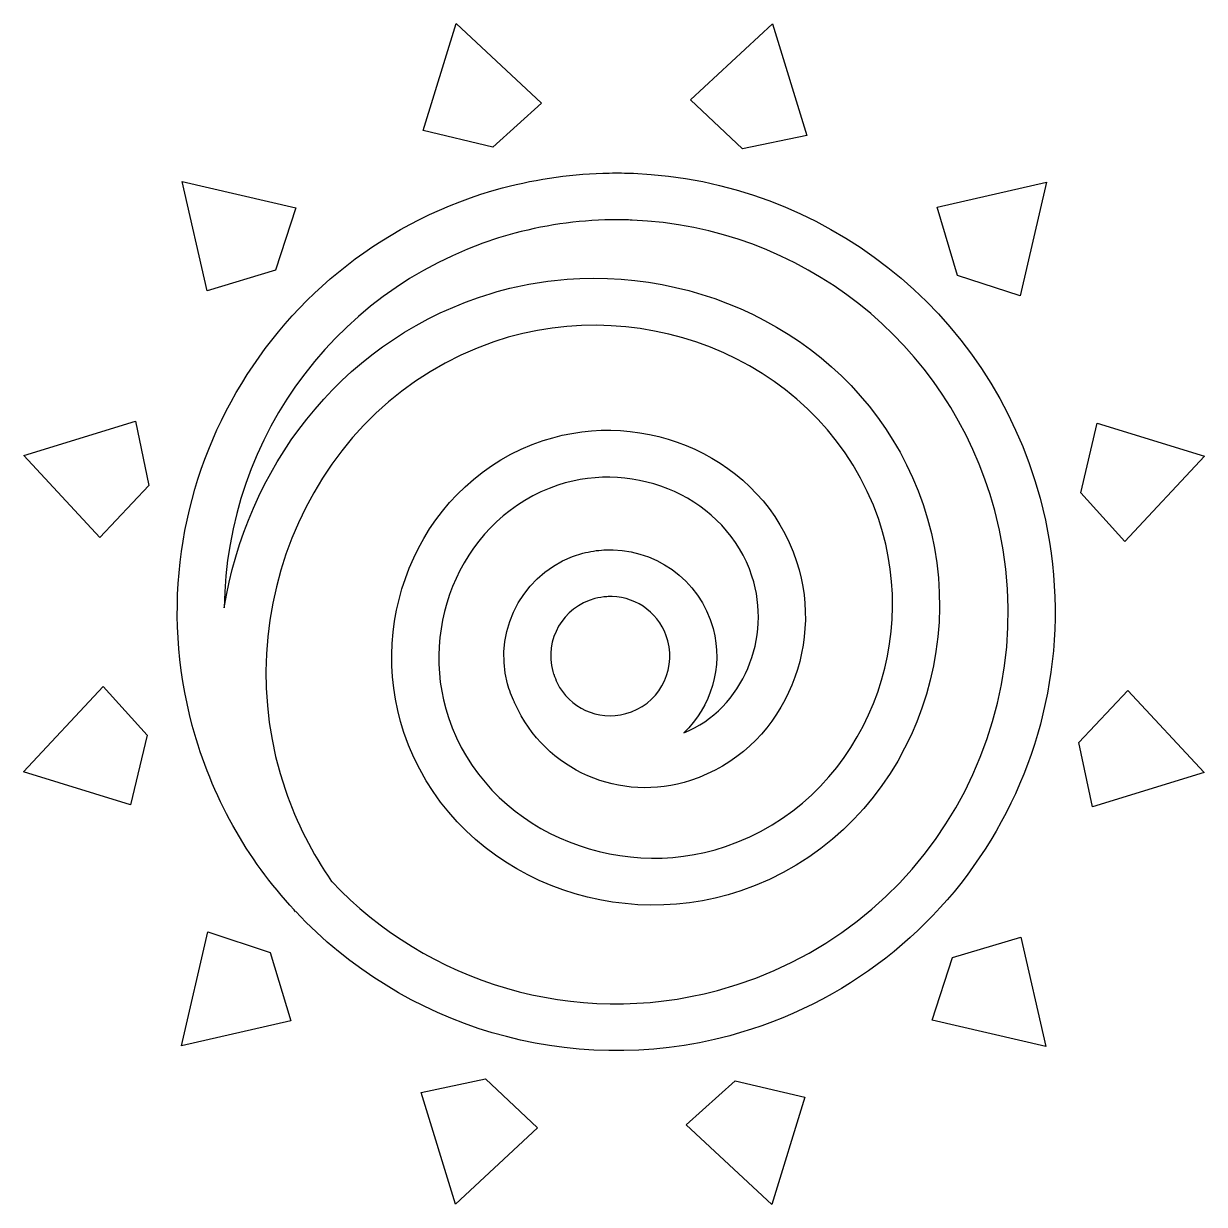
# Model space of a CAD drawing. Header units: centimetres. Extents: x -9.9 to 10, y -9.9 to 10.
import ezdxf

# ---------------------------------------------------------------- set-up
doc = ezdxf.new("R2010")
doc.units = ezdxf.units.CM
doc.header["$MEASUREMENT"] = 0
doc.layers.add('Layer 1', color=7, linetype='Continuous')

msp = doc.modelspace()

# ---------------------------------------------------------------- linework, layer by layer
at = {"layer": 'Layer 1'}
for points, knots in [([(-2.59207, 9.96615), (-2.59207, 9.96615), (-3.14278, 8.17004), (-3.14278, 8.17004), (-3.14278, 8.17004), (-3.14278, 8.17004), (-1.97793, 7.89329), (-1.97793, 7.89329), (-1.97793, 7.89329), (-1.97793, 7.89329), (-1.15565, 8.63123), (-1.15565, 8.63123), (-1.15565, 8.63123), (-1.15565, 8.63123), (-2.59202, 9.96614), (-2.59202, 9.96614), (-2.59202, 9.96614), (-2.59202, 9.96614), (-2.59207, 9.96615), (-2.59207, 9.96615)], [0, 0, 0, 0, 0.16666667, 0.16666667, 0.16666667, 0.16666667, 0.33333333, 0.33333333, 0.33333333, 0.33333333, 0.5, 0.5, 0.5, 0.5, 0.66666667, 0.66666667, 0.66666667, 0.66666667, 1, 1, 1, 1]), ([(2.71857, 9.96349), (2.71857, 9.96349), (1.3428, 8.68399), (1.3428, 8.68399), (1.3428, 8.68399), (1.3428, 8.68399), (2.21382, 7.86171), (2.21382, 7.86171), (2.21382, 7.86171), (2.21382, 7.86171), (3.29437, 8.08971), (3.29437, 8.08971), (3.29437, 8.08971), (3.29437, 8.08971), (2.71857, 9.96345), (2.71857, 9.96345), (2.71857, 9.96345), (2.71857, 9.96345), (2.71857, 9.96349), (2.71857, 9.96349)], [0, 0, 0, 0, 0.16666667, 0.16666667, 0.16666667, 0.16666667, 0.33333333, 0.33333333, 0.33333333, 0.33333333, 0.5, 0.5, 0.5, 0.5, 0.66666667, 0.66666667, 0.66666667, 0.66666667, 1, 1, 1, 1]), ([(-0.01982, 7.4585), (-0.61211, 7.44943), (-1.21263, 7.36834), (-1.81061, 7.20811), (-1.81061, 7.20811), (-5.7356, 6.15644), (-8.07137, 2.11055), (-7.01962, -1.81449), (-7.01962, -1.81449), (-6.69897, -3.01122), (-6.09939, -4.05985), (-5.31055, -4.90996), (-5.31055, -4.90996), (-5.30313, -4.92059), (-5.29558, -4.93096), (-5.28812, -4.94159), (-5.28812, -4.94159), (-5.28812, -4.94159), (-5.28416, -4.93893), (-5.28416, -4.93893), (-5.28416, -4.93893), (-3.48485, -6.85728), (-0.71315, -7.74972), (2.00162, -7.02228), (2.00162, -7.02228), (5.92671, -5.97056), (8.26248, -1.92606), (7.21072, 1.99897), (7.21072, 1.99897), (6.35619, 5.18818), (3.52541, 7.32711), (0.38879, 7.45319), (0.38879, 7.45319), (0.25301, 7.45867), (0.11693, 7.46057), (-0.01982, 7.45846), (-0.01982, 7.45846), (-0.01982, 7.45846), (-0.01982, 7.4585), (-0.01982, 7.4585)], [0, 0, 0, 0, 0.09090909, 0.09090909, 0.09090909, 0.09090909, 0.18181818, 0.18181818, 0.18181818, 0.18181818, 0.27272727, 0.27272727, 0.27272727, 0.27272727, 0.36363636, 0.36363636, 0.36363636, 0.36363636, 0.45454545, 0.45454545, 0.45454545, 0.45454545, 0.54545455, 0.54545455, 0.54545455, 0.54545455, 0.63636364, 0.63636364, 0.63636364, 0.63636364, 0.72727273, 0.72727273, 0.72727273, 0.72727273, 0.81818182, 0.81818182, 0.81818182, 0.81818182, 1, 1, 1, 1]), ([(-7.1909, 7.31349), (-7.1909, 7.31349), (-6.77062, 5.48184), (-6.77062, 5.48184), (-6.77062, 5.48184), (-6.77062, 5.48184), (-5.62289, 5.82576), (-5.62289, 5.82576), (-5.62289, 5.82576), (-5.62289, 5.82576), (-5.28028, 6.87469), (-5.28028, 6.87469), (-5.28028, 6.87469), (-5.28028, 6.87469), (-7.19091, 7.31353), (-7.19091, 7.31353), (-7.19091, 7.31353), (-7.19091, 7.31353), (-7.1909, 7.31349), (-7.1909, 7.31349)], [0, 0, 0, 0, 0.16666667, 0.16666667, 0.16666667, 0.16666667, 0.33333333, 0.33333333, 0.33333333, 0.33333333, 0.5, 0.5, 0.5, 0.5, 0.66666667, 0.66666667, 0.66666667, 0.66666667, 1, 1, 1, 1]), ([(7.31614, 7.3056), (7.31614, 7.3056), (5.4831, 6.88519), (5.4831, 6.88519), (5.4831, 6.88519), (5.4831, 6.88519), (5.82711, 5.73746), (5.82711, 5.73746), (5.82711, 5.73746), (5.82711, 5.73746), (6.87604, 5.39489), (6.87604, 5.39489), (6.87604, 5.39489), (6.87604, 5.39489), (7.31614, 7.3056), (7.31614, 7.3056)], [0, 0, 0, 0, 0.2, 0.2, 0.2, 0.2, 0.4, 0.4, 0.4, 0.4, 0.6, 0.6, 0.6, 0.6, 1, 1, 1, 1]), ([(0.11723, 6.67308), (0.19861, 6.67291), (0.28021, 6.67097), (0.36109, 6.66781), (0.36109, 6.66781), (3.16412, 6.55775), (5.68412, 4.64965), (6.44909, 1.79475), (6.44909, 1.79475), (7.39057, -1.7189), (5.31237, -5.32046), (1.79872, -6.26195), (1.79872, -6.26195), (-0.61691, -6.90923), (-3.07354, -6.1284), (-4.67933, -4.43553), (-4.67933, -4.43553), (-4.67933, -4.43553), (-4.6806, -4.43426), (-4.6806, -4.43426), (-4.6806, -4.43426), (-5.00622, -3.96139), (-5.26952, -3.44458), (-5.45674, -2.90301), (-5.45674, -2.90301), (-6.48872, 0.08172), (-5.0101, 3.57812), (-1.95946, 4.62397), (-1.95946, 4.62397), (0.61051, 5.50499), (3.6143, 4.2434), (4.50152, 1.64059), (4.50152, 1.64059), (5.24494, -0.54055), (4.15975, -3.09411), (1.93189, -3.84652), (1.93189, -3.84652), (0.07536, -4.47347), (-2.09136, -3.55716), (-2.72105, -1.6801), (-2.72105, -1.6801), (-3.24254, -0.12579), (-2.46665, 1.6914), (-0.88151, 2.21782), (-0.88151, 2.21782), (0.42207, 2.65076), (1.94172, 2.00555), (2.3747, 0.69185), (2.3747, 0.69185), (2.71331, -0.33612), (2.23192, -1.53179), (1.23081, -1.94099), (1.23081, -1.94099), (1.68509, -1.50337), (1.89622, -0.83712), (1.72236, -0.18849), (1.72236, -0.18849), (1.49992, 0.64163), (0.71821, 1.18037), (-0.10933, 1.13196), (-0.10933, 1.13196), (-0.22753, 1.12504), (-0.34787, 1.10708), (-0.46649, 1.07529), (-0.46649, 1.07529), (-1.41502, 0.8211), (-1.98302, -0.16487), (-1.72883, -1.11348), (-1.72883, -1.11348), (-1.69952, -1.22286), (-1.66039, -1.32719), (-1.61287, -1.42578), (-1.61287, -1.42578), (-1.61194, -1.42797), (-1.61118, -1.43025), (-1.61021, -1.4324), (-1.61021, -1.4324), (-1.60726, -1.43851), (-1.6041, -1.44463), (-1.60102, -1.45079), (-1.60102, -1.45079), (-1.09619, -2.57701), (0.16481, -3.1217), (1.34551, -2.73691), (1.34551, -2.73691), (2.8741, -2.23874), (3.60748, -0.53153), (3.12314, 0.93828), (3.12314, 0.93828), (2.54489, 2.69306), (0.56852, 3.5306), (-1.13055, 2.96631), (-1.13055, 2.96631), (-3.15276, 2.2947), (-4.12321, 0.02088), (-3.46822, -1.93175), (-3.46822, -1.93175), (-2.69119, -4.24795), (-0.06737, -5.35296), (2.18494, -4.5923), (2.18494, -4.5923), (4.84797, -3.69294), (6.12663, -0.68472), (5.24739, 1.89499), (5.24739, 1.89499), (4.40546, 4.36502), (1.96314, 5.78667), (-0.51381, 5.68745), (-0.51381, 5.68745), (-1.08544, 5.66455), (-1.65892, 5.56052), (-2.21503, 5.36993), (-2.21503, 5.36993), (-4.58255, 4.5582), (-6.11228, 2.47299), (-6.48327, 0.15818), (-6.48327, 0.15818), (-6.45788, 3.04028), (-4.52853, 5.66346), (-1.60629, 6.44648), (-1.60629, 6.44648), (-1.02985, 6.60094), (-0.45173, 6.67427), (0.11733, 6.67313), (0.11733, 6.67313), (0.11733, 6.67313), (0.11723, 6.67308), (0.11723, 6.67308)], [0, 0, 0, 0, 0.03030303, 0.03030303, 0.03030303, 0.03030303, 0.06060606, 0.06060606, 0.06060606, 0.06060606, 0.09090909, 0.09090909, 0.09090909, 0.09090909, 0.12121212, 0.12121212, 0.12121212, 0.12121212, 0.15151515, 0.15151515, 0.15151515, 0.15151515, 0.18181818, 0.18181818, 0.18181818, 0.18181818, 0.21212121, 0.21212121, 0.21212121, 0.21212121, 0.24242424, 0.24242424, 0.24242424, 0.24242424, 0.27272727, 0.27272727, 0.27272727, 0.27272727, 0.3030303, 0.3030303, 0.3030303, 0.3030303, 0.33333333, 0.33333333, 0.33333333, 0.33333333, 0.36363636, 0.36363636, 0.36363636, 0.36363636, 0.39393939, 0.39393939, 0.39393939, 0.39393939, 0.42424242, 0.42424242, 0.42424242, 0.42424242, 0.45454545, 0.45454545, 0.45454545, 0.45454545, 0.48484848, 0.48484848, 0.48484848, 0.48484848, 0.51515152, 0.51515152, 0.51515152, 0.51515152, 0.54545455, 0.54545455, 0.54545455, 0.54545455, 0.57575758, 0.57575758, 0.57575758, 0.57575758, 0.60606061, 0.60606061, 0.60606061, 0.60606061, 0.63636364, 0.63636364, 0.63636364, 0.63636364, 0.66666667, 0.66666667, 0.66666667, 0.66666667, 0.6969697, 0.6969697, 0.6969697, 0.6969697, 0.72727273, 0.72727273, 0.72727273, 0.72727273, 0.75757576, 0.75757576, 0.75757576, 0.75757576, 0.78787879, 0.78787879, 0.78787879, 0.78787879, 0.81818182, 0.81818182, 0.81818182, 0.81818182, 0.84848485, 0.84848485, 0.84848485, 0.84848485, 0.87878788, 0.87878788, 0.87878788, 0.87878788, 0.90909091, 0.90909091, 0.90909091, 0.90909091, 0.93939394, 0.93939394, 0.93939394, 0.93939394, 1, 1, 1, 1]), ([(-7.97497, 3.29172), (-7.97497, 3.29172), (-9.84883, 2.71718), (-9.84883, 2.71718), (-9.84883, 2.71718), (-9.84883, 2.71718), (-8.56929, 1.34014), (-8.56929, 1.34014), (-8.56929, 1.34014), (-8.56929, 1.34014), (-7.74701, 2.2112), (-7.74701, 2.2112), (-7.74701, 2.2112), (-7.74701, 2.2112), (-7.97493, 3.29175), (-7.97493, 3.29175), (-7.97493, 3.29175), (-7.97493, 3.29175), (-7.97497, 3.29172), (-7.97497, 3.29172)], [0, 0, 0, 0, 0.16666667, 0.16666667, 0.16666667, 0.16666667, 0.33333333, 0.33333333, 0.33333333, 0.33333333, 0.5, 0.5, 0.5, 0.5, 0.66666667, 0.66666667, 0.66666667, 0.66666667, 1, 1, 1, 1]), ([(8.17139, 3.25748), (8.17139, 3.25748), (7.89477, 2.09259), (7.89477, 2.09259), (7.89477, 2.09259), (7.89477, 2.09259), (8.63271, 1.27031), (8.63271, 1.27031), (8.63271, 1.27031), (8.63271, 1.27031), (9.96884, 2.70668), (9.96884, 2.70668), (9.96884, 2.70668), (9.96884, 2.70668), (8.17143, 3.25748), (8.17143, 3.25748), (8.17143, 3.25748), (8.17143, 3.25748), (8.17139, 3.25748), (8.17139, 3.25748)], [0, 0, 0, 0, 0.16666667, 0.16666667, 0.16666667, 0.16666667, 0.33333333, 0.33333333, 0.33333333, 0.33333333, 0.5, 0.5, 0.5, 0.5, 0.66666667, 0.66666667, 0.66666667, 0.66666667, 1, 1, 1, 1]), ([(0.02644, 0.34789), (0.45769, 0.33747), (0.84264, 0.04808), (0.96071, -0.39271), (0.96071, -0.39271), (1.10471, -0.92993), (0.79288, -1.47162), (0.25579, -1.61558), (0.25579, -1.61558), (-0.21426, -1.74149), (-0.68822, -1.51817), (-0.89594, -1.10029), (-0.89594, -1.10029), (-0.91559, -1.05306), (-0.93372, -1.0044), (-0.94992, -0.95405), (-0.94992, -0.95405), (-0.94992, -0.95405), (-0.95523, -0.95532), (-0.95523, -0.95532), (-0.95523, -0.95532), (-0.96004, -0.94031), (-0.9643, -0.92471), (-0.96843, -0.90927), (-0.96843, -0.90927), (-1.11231, -0.37205), (-0.79921, 0.16968), (-0.26212, 0.3136), (-0.26212, 0.3136), (-0.1949, 0.33161), (-0.12697, 0.3424), (-0.06047, 0.34658), (-0.06047, 0.34658), (-0.03137, 0.34835), (-0.00228, 0.34852), (0.02652, 0.34785), (0.02652, 0.34785), (0.02652, 0.34785), (0.02644, 0.34789), (0.02644, 0.34789)], [0, 0, 0, 0, 0.09090909, 0.09090909, 0.09090909, 0.09090909, 0.18181818, 0.18181818, 0.18181818, 0.18181818, 0.27272727, 0.27272727, 0.27272727, 0.27272727, 0.36363636, 0.36363636, 0.36363636, 0.36363636, 0.45454545, 0.45454545, 0.45454545, 0.45454545, 0.54545455, 0.54545455, 0.54545455, 0.54545455, 0.63636364, 0.63636364, 0.63636364, 0.63636364, 0.72727273, 0.72727273, 0.72727273, 0.72727273, 0.81818182, 0.81818182, 0.81818182, 0.81818182, 1, 1, 1, 1]), ([(-8.51666, -1.15835), (-8.51666, -1.15835), (-9.85145, -2.59333), (-9.85145, -2.59333), (-9.85145, -2.59333), (-9.85145, -2.59333), (-8.05535, -3.14548), (-8.05535, -3.14548), (-8.05535, -3.14548), (-8.05535, -3.14548), (-7.77873, -1.97928), (-7.77873, -1.97928), (-7.77873, -1.97928), (-7.77873, -1.97928), (-8.51667, -1.15827), (-8.51667, -1.15827), (-8.51667, -1.15827), (-8.51667, -1.15827), (-8.51666, -1.15835), (-8.51666, -1.15835)], [0, 0, 0, 0, 0.16666667, 0.16666667, 0.16666667, 0.16666667, 0.33333333, 0.33333333, 0.33333333, 0.33333333, 0.5, 0.5, 0.5, 0.5, 0.66666667, 0.66666667, 0.66666667, 0.66666667, 1, 1, 1, 1]), ([(8.68534, -1.22814), (8.68534, -1.22814), (7.86306, -2.09916), (7.86306, -2.09916), (7.86306, -2.09916), (7.86306, -2.09916), (8.09098, -3.17976), (8.09098, -3.17976), (8.09098, -3.17976), (8.09098, -3.17976), (9.96484, -2.60391), (9.96484, -2.60391), (9.96484, -2.60391), (9.96484, -2.60391), (8.6853, -1.22818), (8.6853, -1.22818), (8.6853, -1.22818), (8.6853, -1.22818), (8.68534, -1.22814), (8.68534, -1.22814)], [0, 0, 0, 0, 0.16666667, 0.16666667, 0.16666667, 0.16666667, 0.33333333, 0.33333333, 0.33333333, 0.33333333, 0.5, 0.5, 0.5, 0.5, 0.66666667, 0.66666667, 0.66666667, 0.66666667, 1, 1, 1, 1]), ([(-6.76012, -5.28154), (-6.76012, -5.28154), (-7.19892, -7.1936), (-7.19892, -7.1936), (-7.19892, -7.1936), (-7.19892, -7.1936), (-5.36714, -6.77319), (-5.36714, -6.77319), (-5.36714, -6.77319), (-5.36714, -6.77319), (-5.7111, -5.62546), (-5.7111, -5.62546), (-5.7111, -5.62546), (-5.7111, -5.62546), (-6.76007, -5.28154), (-6.76007, -5.28154), (-6.76007, -5.28154), (-6.76007, -5.28154), (-6.76012, -5.28154), (-6.76012, -5.28154)], [0, 0, 0, 0, 0.16666667, 0.16666667, 0.16666667, 0.16666667, 0.33333333, 0.33333333, 0.33333333, 0.33333333, 0.5, 0.5, 0.5, 0.5, 0.66666667, 0.66666667, 0.66666667, 0.66666667, 1, 1, 1, 1]), ([(6.88649, -5.36984), (6.88649, -5.36984), (5.73876, -5.71245), (5.73876, -5.71245), (5.73876, -5.71245), (5.73876, -5.71245), (5.3975, -6.76265), (5.3975, -6.76265), (5.3975, -6.76265), (5.3975, -6.76265), (7.30826, -7.20145), (7.30826, -7.20145), (7.30826, -7.20145), (7.30826, -7.20145), (6.88658, -5.36984), (6.88658, -5.36984), (6.88658, -5.36984), (6.88658, -5.36984), (6.88649, -5.36984), (6.88649, -5.36984)], [0, 0, 0, 0, 0.16666667, 0.16666667, 0.16666667, 0.16666667, 0.33333333, 0.33333333, 0.33333333, 0.33333333, 0.5, 0.5, 0.5, 0.5, 0.66666667, 0.66666667, 0.66666667, 0.66666667, 1, 1, 1, 1]), ([(-2.09655, -7.74836), (-2.09655, -7.74836), (-3.17715, -7.97632), (-3.17715, -7.97632), (-3.17715, -7.97632), (-3.17715, -7.97632), (-2.60261, -9.85018), (-2.60261, -9.85018), (-2.60261, -9.85018), (-2.60261, -9.85018), (-1.22553, -8.57064), (-1.22553, -8.57064), (-1.22553, -8.57064), (-1.22553, -8.57064), (-2.09655, -7.74836), (-2.09655, -7.74836)], [0, 0, 0, 0, 0.2, 0.2, 0.2, 0.2, 0.4, 0.4, 0.4, 0.4, 0.6, 0.6, 0.6, 0.6, 1, 1, 1, 1]), ([(2.09385, -7.77999), (2.09385, -7.77999), (1.27157, -8.51793), (1.27157, -8.51793), (1.27157, -8.51793), (1.27157, -8.51793), (2.70794, -9.85415), (2.70794, -9.85415), (2.70794, -9.85415), (2.70794, -9.85415), (3.26, -8.05674), (3.26, -8.05674), (3.26, -8.05674), (3.26, -8.05674), (2.0938, -7.77999), (2.0938, -7.77999), (2.0938, -7.77999), (2.0938, -7.77999), (2.09385, -7.77999), (2.09385, -7.77999)], [0, 0, 0, 0, 0.16666667, 0.16666667, 0.16666667, 0.16666667, 0.33333333, 0.33333333, 0.33333333, 0.33333333, 0.5, 0.5, 0.5, 0.5, 0.66666667, 0.66666667, 0.66666667, 0.66666667, 1, 1, 1, 1])]:
    msp.add_open_spline(points, degree=3, knots=knots, dxfattribs=at)

doc.saveas('drawing.dxf')
